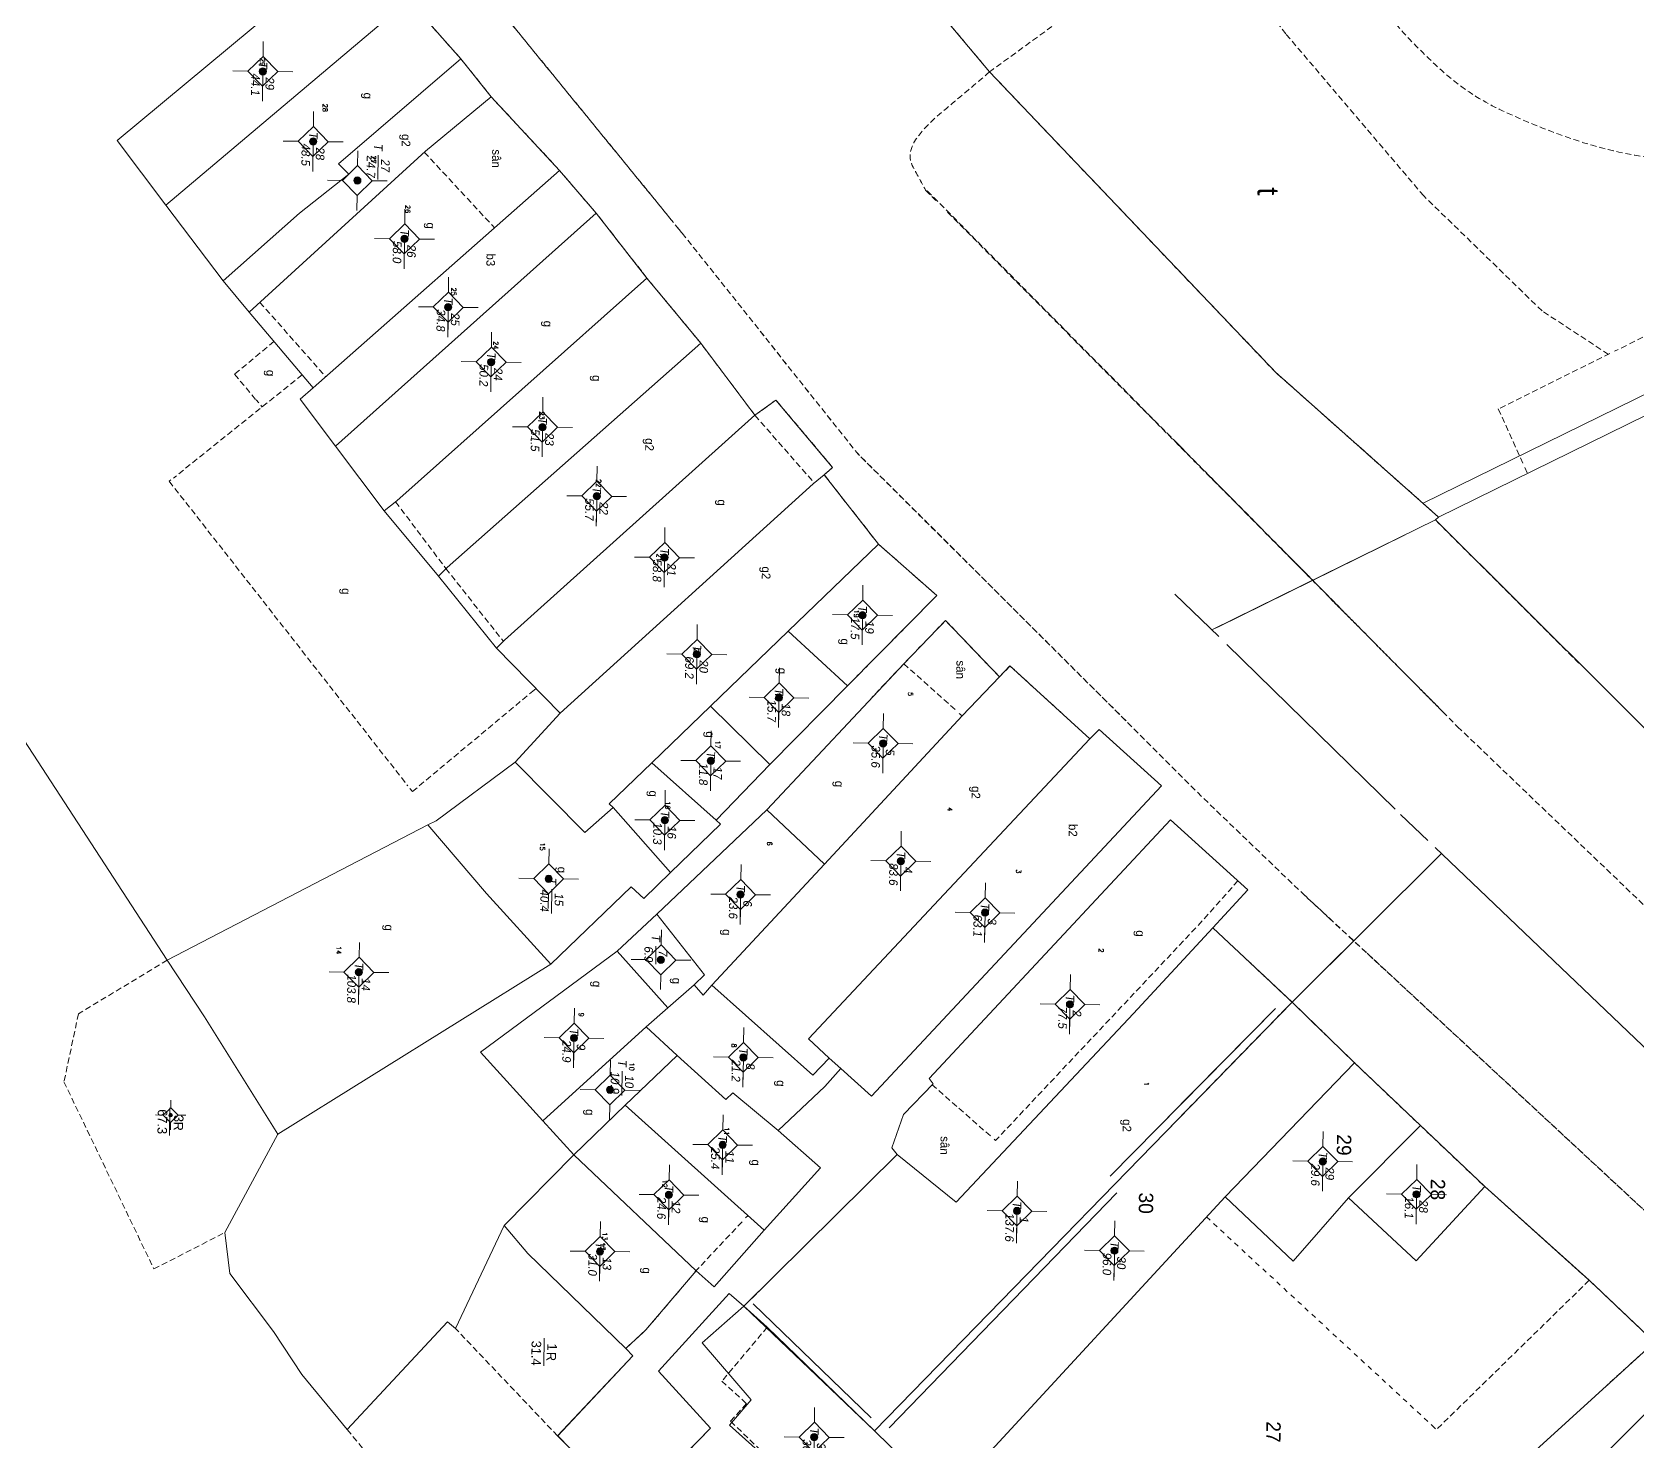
# Model space of a CAD drawing. Extents: x 601689 to 602595, y 1189742 to 1190763.
# Drawn here: x 601783.4 to 601850.6, y 1190447.8 to 1190506.8 of the extents above; entities that cross this region are included whole.
import ezdxf
from ezdxf.enums import TextEntityAlignment as Align

# ---------------------------------------------------------------- set-up
doc = ezdxf.new("R2010")
doc.units = 0
doc.header["$MEASUREMENT"] = 0
doc.linetypes.add('HIDDEN', pattern=[0.375, 0.25, -0.125])
for name, color, linetype in [('10', 250, 'Continuous'), ('11', 7, 'Continuous'), ('13', 7, 'Continuous'), ('14', 7, 'Continuous'), ('15', 7, 'Continuous'), ('22', 7, 'Continuous'), ('31', 7, 'Continuous'), ('53', 7, 'Continuous'), ('54', 7, 'Continuous'), ('57', 7, 'Continuous'), ('60', 7, 'Continuous')]:
    doc.layers.add(name, color=color, linetype=linetype)
doc.styles.add('ROMANS', font='ROMANS')
doc.styles.add('TXT', font='vnshx.shx')

# ---------------------------------------------------------------- blocks, each defined once
blk = doc.blocks.new('*M3013301330133013')
at = {"layer": '13', "color": 3, "linetype": 'Continuous', "lineweight": 0}
blk.add_line((602386.274, 1189503.549), (602387.294, 1189503.549), dxfattribs=at)
at = {"layer": '13', "color": 3, "linetype": 'Continuous', "lineweight": 0, "style": 'TXT', "oblique": 7.60551}
for s, p in [('28', (602386.424, 1189503.849)), ('16.1', (602386.274, 1189503.249))]:
    blk.add_text(s, height=0.36, dxfattribs=at).set_placement(p, align=Align.MIDDLE_LEFT)
blk.add_text('T', height=0.36, dxfattribs=at).set_placement((602386.077, 1189503.549), align=Align.MIDDLE_RIGHT)
blk = doc.blocks.new('*M3016301630163016')
at = {"layer": '13', "color": 3, "linetype": 'Continuous', "lineweight": 0}
blk.add_line((602384.955, 1189499.608), (602385.975, 1189499.608), dxfattribs=at)
at = {"layer": '13', "color": 3, "linetype": 'Continuous', "lineweight": 0, "style": 'TXT', "oblique": 7.60551}
for s, p in [('29', (602385.105, 1189499.908)), ('29.6', (602384.955, 1189499.308))]:
    blk.add_text(s, height=0.36, dxfattribs=at).set_placement(p, align=Align.MIDDLE_LEFT)
blk.add_text('T', height=0.36, dxfattribs=at).set_placement((602384.758, 1189499.608), align=Align.MIDDLE_RIGHT)
blk = doc.blocks.new('*M3018301830183018')
at = {"layer": '13', "color": 3, "linetype": 'Continuous', "lineweight": 0}
blk.add_line((602388.816, 1189490.947), (602389.836, 1189490.947), dxfattribs=at)
at = {"layer": '13', "color": 3, "linetype": 'Continuous', "lineweight": 0, "style": 'TXT', "oblique": 7.60551}
blk.add_text('T', height=0.36, dxfattribs=at).set_placement((602388.619, 1189490.947), align=Align.MIDDLE_RIGHT)
for s, p in [('30', (602388.966, 1189491.247)), ('96.0', (602388.816, 1189490.647))]:
    blk.add_text(s, height=0.36, dxfattribs=at).set_placement(p, align=Align.MIDDLE_LEFT)
blk = doc.blocks.new('*M3021302130213021')
at = {"layer": '13', "color": 3, "linetype": 'Continuous', "lineweight": 0}
blk.add_line((602396.804, 1189478.503), (602397.824, 1189478.503), dxfattribs=at)
at = {"layer": '13', "color": 3, "linetype": 'Continuous', "lineweight": 0, "style": 'TXT', "oblique": 7.60551}
blk.add_text('T', height=0.36, dxfattribs=at).set_placement((602396.607, 1189478.503), align=Align.MIDDLE_RIGHT)
for s, p in [('36.6', (602396.804, 1189478.203)), ('32', (602396.954, 1189478.803))]:
    blk.add_text(s, height=0.36, dxfattribs=at).set_placement(p, align=Align.MIDDLE_LEFT)
blk = doc.blocks.new('CENTRD')
at = {"layer": '11', "linetype": 'Continuous', "lineweight": 0}
h = blk.add_hatch(color=2, dxfattribs=at)
edge = h.paths.add_edge_path()
edge.add_arc((0, 0), 0.15, 0, 360)
at = {"layer": '11', "color": 2, "linetype": 'Continuous', "lineweight": 0}
for p, q in [((0, 1.25), (0, 0.625)), ((-0.625, 0), (-1.25, 0)), ((0, 0.625), (-0.625, 0)), ((-0.625, 0), (0, -0.625)), ((0.625, 0), (0, 0.625)), ((0, -0.625), (0.625, 0)), ((1.25, 0), (0.625, 0)), ((0, -0.625), (0, -1.25))]:
    blk.add_line(p, q, dxfattribs=at)
blk.add_circle((0, 0), 0.15, dxfattribs=at)
blk = doc.blocks.new('*M3024302430243024')
at = {"layer": '13', "color": 3, "linetype": 'Continuous', "lineweight": 0}
blk.add_line((602378.536, 1189488.939), (602379.556, 1189488.939), dxfattribs=at)
at = {"layer": '13', "color": 3, "linetype": 'Continuous', "lineweight": 0, "style": 'TXT', "oblique": 7.60551}
blk.add_text('T', height=0.36, dxfattribs=at).set_placement((602378.339, 1189488.939), align=Align.MIDDLE_RIGHT)
for s, p in [('2', (602378.686, 1189489.239)), ('77.5', (602378.536, 1189488.639))]:
    blk.add_text(s, height=0.36, dxfattribs=at).set_placement(p, align=Align.MIDDLE_LEFT)
blk = doc.blocks.new('*M3025302530253025')
at = {"layer": '13', "color": 3, "linetype": 'Continuous', "lineweight": 0}
blk.add_line((602387.213, 1189486.849), (602388.488, 1189486.849), dxfattribs=at)
at = {"layer": '13', "color": 3, "linetype": 'Continuous', "lineweight": 0, "style": 'TXT', "oblique": 7.60551}
for s, p in [('1', (602387.363, 1189487.149)), ('137.6', (602387.213, 1189486.549))]:
    blk.add_text(s, height=0.36, dxfattribs=at).set_placement(p, align=Align.MIDDLE_LEFT)
blk.add_text('T', height=0.36, dxfattribs=at).set_placement((602387.016, 1189486.849), align=Align.MIDDLE_RIGHT)
blk = doc.blocks.new('*M3026302630263026')
at = {"layer": '13', "color": 3, "linetype": 'Continuous', "lineweight": 0}
blk.add_line((602374.749, 1189485.331), (602375.769, 1189485.331), dxfattribs=at)
at = {"layer": '13', "color": 3, "linetype": 'Continuous', "lineweight": 0, "style": 'TXT', "oblique": 7.60551}
for s, p in [('3', (602374.899, 1189485.631)), ('63.1', (602374.749, 1189485.031))]:
    blk.add_text(s, height=0.36, dxfattribs=at).set_placement(p, align=Align.MIDDLE_LEFT)
blk.add_text('T', height=0.36, dxfattribs=at).set_placement((602374.552, 1189485.331), align=Align.MIDDLE_RIGHT)
blk = doc.blocks.new('*M3027302730273027')
at = {"layer": '13', "color": 3, "linetype": 'Continuous', "lineweight": 0}
blk.add_line((602372.644, 1189481.779), (602373.664, 1189481.779), dxfattribs=at)
at = {"layer": '13', "color": 3, "linetype": 'Continuous', "lineweight": 0, "style": 'TXT', "oblique": 7.60551}
blk.add_text('T', height=0.36, dxfattribs=at).set_placement((602372.447, 1189481.779), align=Align.MIDDLE_RIGHT)
for s, p in [('4', (602372.794, 1189482.079)), ('83.6', (602372.644, 1189481.479))]:
    blk.add_text(s, height=0.36, dxfattribs=at).set_placement(p, align=Align.MIDDLE_LEFT)
blk = doc.blocks.new('*M3028302830283028')
at = {"layer": '13', "color": 3, "linetype": 'Continuous', "lineweight": 0}
blk.add_line((602367.729, 1189480.965), (602368.749, 1189480.965), dxfattribs=at)
at = {"layer": '13', "color": 3, "linetype": 'Continuous', "lineweight": 0, "style": 'TXT', "oblique": 7.60551}
blk.add_text('T', height=0.36, dxfattribs=at).set_placement((602367.532, 1189480.965), align=Align.MIDDLE_RIGHT)
for s, p in [('5', (602367.879, 1189481.265)), ('35.6', (602367.729, 1189480.665))]:
    blk.add_text(s, height=0.36, dxfattribs=at).set_placement(p, align=Align.MIDDLE_LEFT)
blk = doc.blocks.new('*M3029302930293029')
at = {"layer": '13', "color": 3, "linetype": 'Continuous', "lineweight": 0}
blk.add_line((602362.374, 1189480.026), (602363.394, 1189480.026), dxfattribs=at)
at = {"layer": '13', "color": 3, "linetype": 'Continuous', "lineweight": 0, "style": 'TXT', "oblique": 7.60551}
for s, p in [('19', (602362.524, 1189480.326)), ('17.5', (602362.374, 1189479.726))]:
    blk.add_text(s, height=0.36, dxfattribs=at).set_placement(p, align=Align.MIDDLE_LEFT)
blk.add_text('T', height=0.36, dxfattribs=at).set_placement((602362.177, 1189480.026), align=Align.MIDDLE_RIGHT)
blk = doc.blocks.new('*M3030303030303030')
at = {"layer": '13', "color": 3, "linetype": 'Continuous', "lineweight": 0}
blk.add_line((602365.878, 1189476.584), (602366.898, 1189476.584), dxfattribs=at)
at = {"layer": '13', "color": 3, "linetype": 'Continuous', "lineweight": 0, "style": 'TXT', "oblique": 7.60551}
for s, p in [('18', (602366.028, 1189476.884)), ('15.7', (602365.878, 1189476.284))]:
    blk.add_text(s, height=0.36, dxfattribs=at).set_placement(p, align=Align.MIDDLE_LEFT)
blk.add_text('T', height=0.36, dxfattribs=at).set_placement((602365.681, 1189476.584), align=Align.MIDDLE_RIGHT)
blk = doc.blocks.new('*M3031303130313031')
at = {"layer": '13', "color": 3, "linetype": 'Continuous', "lineweight": 0}
blk.add_line((602380.953, 1189475.311), (602381.973, 1189475.311), dxfattribs=at)
at = {"layer": '13', "color": 3, "linetype": 'Continuous', "lineweight": 0, "style": 'TXT', "oblique": 7.60551}
for s, p in [('8', (602381.103, 1189475.611)), ('21.2', (602380.953, 1189475.011))]:
    blk.add_text(s, height=0.36, dxfattribs=at).set_placement(p, align=Align.MIDDLE_LEFT)
blk.add_text('T', height=0.36, dxfattribs=at).set_placement((602380.756, 1189475.311), align=Align.MIDDLE_RIGHT)
blk = doc.blocks.new('*M3032303230323032')
at = {"layer": '13', "color": 3, "linetype": 'Continuous', "lineweight": 0}
blk.add_line((602374.14, 1189475.096), (602375.16, 1189475.096), dxfattribs=at)
at = {"layer": '13', "color": 3, "linetype": 'Continuous', "lineweight": 0, "style": 'TXT', "oblique": 7.60551}
blk.add_text('T', height=0.36, dxfattribs=at).set_placement((602373.943, 1189475.096), align=Align.MIDDLE_RIGHT)
for s, p in [('23.6', (602374.14, 1189474.796)), ('6', (602374.29, 1189475.396))]:
    blk.add_text(s, height=0.36, dxfattribs=at).set_placement(p, align=Align.MIDDLE_LEFT)
blk = doc.blocks.new('*M3033303330333033')
at = {"layer": '13', "color": 3, "linetype": 'Continuous', "lineweight": 0}
blk.add_line((602384.625, 1189474.499), (602385.645, 1189474.499), dxfattribs=at)
at = {"layer": '13', "color": 3, "linetype": 'Continuous', "lineweight": 0, "style": 'TXT', "oblique": 7.60551}
for s, p in [('11', (602384.775, 1189474.799)), ('25.4', (602384.625, 1189474.199))]:
    blk.add_text(s, height=0.36, dxfattribs=at).set_placement(p, align=Align.MIDDLE_LEFT)
blk.add_text('T', height=0.36, dxfattribs=at).set_placement((602384.428, 1189474.499), align=Align.MIDDLE_RIGHT)
blk = doc.blocks.new('*M3034303430343034')
at = {"layer": '13', "color": 3, "linetype": 'Continuous', "lineweight": 0}
blk.add_line((602368.566, 1189473.767), (602369.586, 1189473.767), dxfattribs=at)
at = {"layer": '13', "color": 3, "linetype": 'Continuous', "lineweight": 0, "style": 'TXT', "oblique": 7.60551}
blk.add_text('T', height=0.36, dxfattribs=at).set_placement((602368.369, 1189473.767), align=Align.MIDDLE_RIGHT)
for s, p in [('11.8', (602368.566, 1189473.467)), ('17', (602368.716, 1189474.067))]:
    blk.add_text(s, height=0.36, dxfattribs=at).set_placement(p, align=Align.MIDDLE_LEFT)
blk = doc.blocks.new('*M3035303530353035')
at = {"layer": '13', "color": 3, "linetype": 'Continuous', "lineweight": 0}
blk.add_line((602364.118, 1189473.118), (602365.138, 1189473.118), dxfattribs=at)
at = {"layer": '13', "color": 3, "linetype": 'Continuous', "lineweight": 0, "style": 'TXT', "oblique": 7.60551}
blk.add_text('T', height=0.36, dxfattribs=at).set_placement((602363.921, 1189473.118), align=Align.MIDDLE_RIGHT)
for s, p in [('69.2', (602364.118, 1189472.818)), ('20', (602364.268, 1189473.418))]:
    blk.add_text(s, height=0.36, dxfattribs=at).set_placement(p, align=Align.MIDDLE_LEFT)
blk = doc.blocks.new('*M3036303630363036')
at = {"layer": '13', "color": 3, "linetype": 'Continuous', "lineweight": 0}
blk.add_line((602386.749, 1189472.281), (602387.769, 1189472.281), dxfattribs=at)
at = {"layer": '13', "color": 3, "linetype": 'Continuous', "lineweight": 0, "style": 'TXT', "oblique": 7.60551}
blk.add_text('T', height=0.36, dxfattribs=at).set_placement((602386.552, 1189472.281), align=Align.MIDDLE_RIGHT)
for s, p in [('12', (602386.899, 1189472.581)), ('24.6', (602386.749, 1189471.981))]:
    blk.add_text(s, height=0.36, dxfattribs=at).set_placement(p, align=Align.MIDDLE_LEFT)
blk = doc.blocks.new('*M3037303730373037')
at = {"layer": '13', "color": 3, "linetype": 'Continuous', "lineweight": 0}
blk.add_line((602371.076, 1189471.883), (602372.096, 1189471.883), dxfattribs=at)
at = {"layer": '13', "color": 3, "linetype": 'Continuous', "lineweight": 0, "style": 'TXT', "oblique": 7.60551}
for s, p in [('16', (602371.226, 1189472.183)), ('10.3', (602371.076, 1189471.583))]:
    blk.add_text(s, height=0.36, dxfattribs=at).set_placement(p, align=Align.MIDDLE_LEFT)
blk.add_text('T', height=0.36, dxfattribs=at).set_placement((602370.879, 1189471.883), align=Align.MIDDLE_RIGHT)
blk = doc.blocks.new('*M3038303830383038')
at = {"layer": '13', "color": 3, "linetype": 'Continuous', "lineweight": 0}
blk.add_line((602376.92, 1189471.803), (602377.685, 1189471.803), dxfattribs=at)
at = {"layer": '13', "color": 3, "linetype": 'Continuous', "lineweight": 0, "style": 'TXT', "oblique": 7.60551}
blk.add_text('T', height=0.36, dxfattribs=at).set_placement((602376.723, 1189471.803), align=Align.MIDDLE_RIGHT)
for s, p in [('6.9', (602376.92, 1189471.503)), ('7', (602377.07, 1189472.103))]:
    blk.add_text(s, height=0.36, dxfattribs=at).set_placement(p, align=Align.MIDDLE_LEFT)
blk = doc.blocks.new('*M3039303930393039')
at = {"layer": '13', "color": 3, "linetype": 'Continuous', "lineweight": 0}
blk.add_line((602360.083, 1189471.71), (602361.103, 1189471.71), dxfattribs=at)
at = {"layer": '13', "color": 3, "linetype": 'Continuous', "lineweight": 0, "style": 'TXT', "oblique": 7.60551}
blk.add_text('T', height=0.36, dxfattribs=at).set_placement((602359.886, 1189471.71), align=Align.MIDDLE_RIGHT)
for s, p in [('21', (602360.233, 1189472.01)), ('58.8', (602360.083, 1189471.41))]:
    blk.add_text(s, height=0.36, dxfattribs=at).set_placement(p, align=Align.MIDDLE_LEFT)
blk = doc.blocks.new('*M3040304030403040')
at = {"layer": '13', "color": 3, "linetype": 'Continuous', "lineweight": 0}
blk.add_line((602382.396, 1189469.753), (602383.416, 1189469.753), dxfattribs=at)
at = {"layer": '13', "color": 3, "linetype": 'Continuous', "lineweight": 0, "style": 'TXT', "oblique": 7.60551}
blk.add_text('T', height=0.36, dxfattribs=at).set_placement((602382.199, 1189469.753), align=Align.MIDDLE_RIGHT)
for s, p in [('10.9', (602382.396, 1189469.453)), ('10', (602382.546, 1189470.053))]:
    blk.add_text(s, height=0.36, dxfattribs=at).set_placement(p, align=Align.MIDDLE_LEFT)
blk = doc.blocks.new('*M3041304130413041')
at = {"layer": '13', "color": 3, "linetype": 'Continuous', "lineweight": 0}
blk.add_line((602389.161, 1189469.433), (602390.181, 1189469.433), dxfattribs=at)
at = {"layer": '13', "color": 3, "linetype": 'Continuous', "lineweight": 0, "style": 'TXT', "oblique": 7.60551}
blk.add_text('T', height=0.36, dxfattribs=at).set_placement((602388.964, 1189469.433), align=Align.MIDDLE_RIGHT)
for s, p in [('13', (602389.311, 1189469.733)), ('31.0', (602389.161, 1189469.133))]:
    blk.add_text(s, height=0.36, dxfattribs=at).set_placement(p, align=Align.MIDDLE_LEFT)
blk = doc.blocks.new('*M3042304230423042')
at = {"layer": '13', "color": 3, "linetype": 'Continuous', "lineweight": 0}
blk.add_line((602357.558, 1189468.838), (602358.578, 1189468.838), dxfattribs=at)
at = {"layer": '13', "color": 3, "linetype": 'Continuous', "lineweight": 0, "style": 'TXT', "oblique": 7.60551}
blk.add_text('T', height=0.36, dxfattribs=at).set_placement((602357.361, 1189468.838), align=Align.MIDDLE_RIGHT)
for s, p in [('22', (602357.708, 1189469.138)), ('55.7', (602357.558, 1189468.538))]:
    blk.add_text(s, height=0.36, dxfattribs=at).set_placement(p, align=Align.MIDDLE_LEFT)
blk = doc.blocks.new('*M3043304330433043')
at = {"layer": '13', "color": 3, "linetype": 'Continuous', "lineweight": 0}
blk.add_line((602380.245, 1189468.216), (602381.265, 1189468.216), dxfattribs=at)
at = {"layer": '13', "color": 3, "linetype": 'Continuous', "lineweight": 0, "style": 'TXT', "oblique": 7.60551}
blk.add_text('T', height=0.36, dxfattribs=at).set_placement((602380.048, 1189468.216), align=Align.MIDDLE_RIGHT)
for s, p in [('9', (602380.395, 1189468.516)), ('24.9', (602380.245, 1189467.916))]:
    blk.add_text(s, height=0.36, dxfattribs=at).set_placement(p, align=Align.MIDDLE_LEFT)
blk = doc.blocks.new('*M3044304430443044')
at = {"layer": '13', "color": 3, "linetype": 'Continuous', "lineweight": 0}
blk.add_line((602373.598, 1189467.06), (602374.618, 1189467.06), dxfattribs=at)
at = {"layer": '13', "color": 3, "linetype": 'Continuous', "lineweight": 0, "style": 'TXT', "oblique": 7.60551}
blk.add_text('T', height=0.36, dxfattribs=at).set_placement((602373.401, 1189467.06), align=Align.MIDDLE_RIGHT)
for s, p in [('40.4', (602373.598, 1189466.76)), ('15', (602373.748, 1189467.36))]:
    blk.add_text(s, height=0.36, dxfattribs=at).set_placement(p, align=Align.MIDDLE_LEFT)
blk = doc.blocks.new('*M3045304530453045')
at = {"layer": '13', "color": 3, "linetype": 'Continuous', "lineweight": 0}
blk.add_line((602354.702, 1189466.526), (602355.722, 1189466.526), dxfattribs=at)
at = {"layer": '13', "color": 3, "linetype": 'Continuous', "lineweight": 0, "style": 'TXT', "oblique": 7.60551}
for s, p in [('23', (602354.852, 1189466.826)), ('51.5', (602354.702, 1189466.226))]:
    blk.add_text(s, height=0.36, dxfattribs=at).set_placement(p, align=Align.MIDDLE_LEFT)
blk.add_text('T', height=0.36, dxfattribs=at).set_placement((602354.505, 1189466.526), align=Align.MIDDLE_RIGHT)
blk = doc.blocks.new('*M3046304630463046')
at = {"layer": '13', "color": 3, "linetype": 'Continuous', "lineweight": 0}
blk.add_line((602352.011, 1189464.339), (602353.031, 1189464.339), dxfattribs=at)
at = {"layer": '13', "color": 3, "linetype": 'Continuous', "lineweight": 0, "style": 'TXT', "oblique": 7.60551}
blk.add_text('T', height=0.36, dxfattribs=at).set_placement((602351.814, 1189464.339), align=Align.MIDDLE_RIGHT)
for s, p in [('24', (602352.161, 1189464.639)), ('50.2', (602352.011, 1189464.039))]:
    blk.add_text(s, height=0.36, dxfattribs=at).set_placement(p, align=Align.MIDDLE_LEFT)
blk = doc.blocks.new('*M3047304730473047')
at = {"layer": '13', "color": 3, "linetype": 'Continuous', "lineweight": 0}
blk.add_line((602349.741, 1189462.511), (602350.761, 1189462.511), dxfattribs=at)
at = {"layer": '13', "color": 3, "linetype": 'Continuous', "lineweight": 0, "style": 'TXT', "oblique": 7.60551}
for s, p in [('25', (602349.891, 1189462.811)), ('34.8', (602349.741, 1189462.211))]:
    blk.add_text(s, height=0.36, dxfattribs=at).set_placement(p, align=Align.MIDDLE_LEFT)
blk.add_text('T', height=0.36, dxfattribs=at).set_placement((602349.544, 1189462.511), align=Align.MIDDLE_RIGHT)
blk = doc.blocks.new('*M3048304830483048')
at = {"layer": '13', "color": 3, "linetype": 'Continuous', "lineweight": 0}
blk.add_line((602346.911, 1189460.64), (602347.931, 1189460.64), dxfattribs=at)
at = {"layer": '13', "color": 3, "linetype": 'Continuous', "lineweight": 0, "style": 'TXT', "oblique": 7.60551}
for s, p in [('26', (602347.061, 1189460.94)), ('58.0', (602346.911, 1189460.34))]:
    blk.add_text(s, height=0.36, dxfattribs=at).set_placement(p, align=Align.MIDDLE_LEFT)
blk.add_text('T', height=0.36, dxfattribs=at).set_placement((602346.714, 1189460.64), align=Align.MIDDLE_RIGHT)
blk = doc.blocks.new('*M3049304930493049')
at = {"layer": '13', "color": 3, "linetype": 'Continuous', "lineweight": 0}
blk.add_line((602377.623, 1189459.179), (602378.898, 1189459.179), dxfattribs=at)
at = {"layer": '13', "color": 3, "linetype": 'Continuous', "lineweight": 0, "style": 'TXT', "oblique": 7.60551}
for s, p in [('14', (602377.773, 1189459.479)), ('103.8', (602377.623, 1189458.879))]:
    blk.add_text(s, height=0.36, dxfattribs=at).set_placement(p, align=Align.MIDDLE_LEFT)
blk.add_text('T', height=0.36, dxfattribs=at).set_placement((602377.426, 1189459.179), align=Align.MIDDLE_RIGHT)
blk = doc.blocks.new('*M3050305030503050')
at = {"layer": '13', "color": 3, "linetype": 'Continuous', "lineweight": 0}
blk.add_line((602344.499, 1189458.633), (602345.519, 1189458.633), dxfattribs=at)
at = {"layer": '13', "color": 3, "linetype": 'Continuous', "lineweight": 0, "style": 'TXT', "oblique": 7.60551}
for s, p in [('27', (602344.649, 1189458.933)), ('24.7', (602344.499, 1189458.333))]:
    blk.add_text(s, height=0.36, dxfattribs=at).set_placement(p, align=Align.MIDDLE_LEFT)
blk.add_text('T', height=0.36, dxfattribs=at).set_placement((602344.302, 1189458.633), align=Align.MIDDLE_RIGHT)
blk = doc.blocks.new('*M3051305130513051')
at = {"layer": '13', "color": 3, "linetype": 'Continuous', "lineweight": 0}
blk.add_line((602342.892, 1189456.761), (602343.912, 1189456.761), dxfattribs=at)
at = {"layer": '13', "color": 3, "linetype": 'Continuous', "lineweight": 0, "style": 'TXT', "oblique": 7.60551}
blk.add_text('T', height=0.36, dxfattribs=at).set_placement((602342.695, 1189456.761), align=Align.MIDDLE_RIGHT)
for s, p in [('28', (602343.042, 1189457.061)), ('48.5', (602342.892, 1189456.461))]:
    blk.add_text(s, height=0.36, dxfattribs=at).set_placement(p, align=Align.MIDDLE_LEFT)
blk = doc.blocks.new('*M3053305330533053')
at = {"layer": '13', "color": 3, "linetype": 'Continuous', "lineweight": 0}
blk.add_line((602339.988, 1189454.614), (602341.008, 1189454.614), dxfattribs=at)
at = {"layer": '13', "color": 3, "linetype": 'Continuous', "lineweight": 0, "style": 'TXT', "oblique": 7.60551}
for s, p in [('29', (602340.138, 1189454.914)), ('44.1', (602339.988, 1189454.314))]:
    blk.add_text(s, height=0.36, dxfattribs=at).set_placement(p, align=Align.MIDDLE_LEFT)
blk.add_text('T', height=0.36, dxfattribs=at).set_placement((602339.791, 1189454.614), align=Align.MIDDLE_RIGHT)

msp = doc.modelspace()

# ---------------------------------------------------------------- hatches: boundary and pattern name
at = {"layer": '60', "linetype": 'Continuous', "lineweight": 0}
h = msp.add_hatch(color=4, dxfattribs=at)
edge = h.paths.add_edge_path()
edge.add_arc((601789.182, 1190461.511), 0.075, 269.16804, 629.16804)

# ---------------------------------------------------------------- linework, layer by layer
at = {"layer": '10', "color": 7, "linetype": 'Continuous', "lineweight": 0}
for p, q in [((601799.142, 1190508.166), (601788.984, 1190499.586)), ((601801.319, 1190505.717), (601799.142, 1190508.166)), ((601802.597, 1190504.119), (601801.319, 1190505.717)), ((601805.455, 1190501.04), (601802.597, 1190504.119)), ((601805.455, 1190501.04), (601795.149, 1190491.941)), ((601806.99, 1190499.249), (601805.455, 1190501.04)), ((601788.984, 1190499.586), (601791.381, 1190496.423)), ((601796.076, 1190489.498), (601806.99, 1190499.249)), ((601809.104, 1190496.54), (601806.99, 1190499.249)), ((601791.381, 1190496.423), (601792.473, 1190495.118)), ((601811.356, 1190493.819), (601809.104, 1190496.54)), ((601792.473, 1190495.118), (601795.149, 1190491.941)), ((601813.625, 1190490.797), (601811.356, 1190493.819)), ((601796.076, 1190489.498), (601798.119, 1190486.8)), ((601818.791, 1190485.406), (601816.521, 1190488.307)), ((601798.119, 1190486.8), (601800.392, 1190484.059)), ((601815.021, 1190481.767), (601818.791, 1190485.406)), ((601800.392, 1190484.059), (601802.81, 1190481.055)), ((601811.768, 1190478.622), (601815.021, 1190481.767)), ((601817.5, 1190479.474), (601815.021, 1190481.767)), ((601802.81, 1190481.055), (601805.483, 1190478.328)), ((601817.5, 1190479.474), (601814.245, 1190476.178)), ((601809.305, 1190476.256), (601811.768, 1190478.622)), ((601814.245, 1190476.178), (601811.768, 1190478.622)), ((601803.595, 1190476.274), (601805.483, 1190478.328)), ((601812.003, 1190473.858), (601809.305, 1190476.256)), ((601814.245, 1190476.178), (601812.003, 1190473.858)), ((601810.093, 1190471.665), (601807.7, 1190474.378)), ((601814.118, 1190474.289), (601809.518, 1190469.913)), ((601814.118, 1190474.289), (601816.537, 1190472.016)), ((601799.939, 1190473.654), (601789.041, 1190467.993)), ((601816.537, 1190472.016), (601811.827, 1190466.951)), ((601809.518, 1190469.913), (601807.866, 1190468.365)), ((601805.089, 1190467.833), (601793.671, 1190460.719)), ((601807.866, 1190468.365), (601809.984, 1190466.006)), ((601811.077, 1190466.961), (601809.984, 1190466.006)), ((601809.984, 1190466.006), (601809.074, 1190465.199)), ((601809.074, 1190465.199), (601804.759, 1190461.267)), ((601810.367, 1190464.011), (601809.074, 1190465.199)), ((601808.199, 1190461.92), (601810.367, 1190464.011)), ((601817.22, 1190463.456), (601816.725, 1190463.893)), ((601838.704, 1190463.701), (601833.297, 1190458.095)), ((601838.704, 1190463.701), (601841.458, 1190461.074)), ((601808.199, 1190461.92), (601806.05, 1190459.849)), ((601814.007, 1190456.7), (601808.199, 1190461.92)), ((601804.759, 1190461.267), (601806.05, 1190459.849)), ((601838.447, 1190458.055), (601841.458, 1190461.074)), ((601841.458, 1190461.074), (601844.153, 1190458.517)), ((601803.129, 1190456.889), (601806.05, 1190459.849)), ((601806.05, 1190459.849), (601811.164, 1190454.989)), ((601833.297, 1190458.095), (601821.593, 1190445.406)), ((601818.622, 1190448.296), (601820.823, 1190446.156))]:
    msp.add_line(p, q, dxfattribs=at)
for points in [[(601886.345, 1190532.872), (601897.394, 1190513.749), (601885.904, 1190507.957), (601881.736, 1190505.944), (601842.218, 1190486.535), (601835.4, 1190492.598), (601823.442, 1190505.163), (601819.989, 1190509.291), (601816.763, 1190513.235), (601808.19, 1190524.734), (601800.596, 1190536.178), (601796.814, 1190543.331)], [(601897.394, 1190513.749), (601885.904, 1190507.957), (601881.736, 1190505.944), (601842.218, 1190486.535), (601842.086, 1190486.417), (601867.688, 1190460.914), (601866.377, 1190459.422), (601872.25, 1190453.731), (601874.116, 1190455.685), (601874.393, 1190455.422)], [(601793.536, 1190507.774), (601786.941, 1190502.294), (601788.984, 1190499.586)], [(601791.381, 1190496.423), (601794.57, 1190499.259), (601796.643, 1190500.891), (601796.208, 1190501.316), (601801.319, 1190505.717)], [(601802.597, 1190504.119), (601799.846, 1190501.847), (601792.473, 1190495.118)], [(601809.104, 1190496.54), (601798.645, 1190487.212), (601798.119, 1190486.8)], [(601800.392, 1190484.059), (601800.747, 1190484.424), (601811.356, 1190493.819)], [(601795.149, 1190491.941), (601794.602, 1190491.469), (601796.076, 1190489.498)], [(601813.625, 1190490.797), (601814.503, 1190491.436), (601816.875, 1190488.613), (601816.521, 1190488.307)], [(601813.625, 1190490.797), (601803.145, 1190481.391), (601802.81, 1190481.055)], [(601816.521, 1190488.307), (601816.055, 1190487.934), (601805.483, 1190478.328)], [(601818.791, 1190485.406), (601821.232, 1190483.252), (601817.5, 1190479.474)], [(601814.118, 1190474.289), (601819.852, 1190480.401), (601821.597, 1190482.208), (601823.855, 1190479.847)], [(601823.855, 1190479.847), (601822.293, 1190478.218), (601816.537, 1190472.016)], [(601823.855, 1190479.847), (601824.292, 1190480.31), (601827.63, 1190477.255)], [(601827.63, 1190477.255), (601815.867, 1190464.705), (601816.725, 1190463.893)], [(601827.63, 1190477.255), (601828.025, 1190477.649), (601830.633, 1190475.283), (601818.494, 1190462.299), (601817.22, 1190463.456)], [(601799.939, 1190473.654), (601800.291, 1190473.829), (601803.595, 1190476.274)], [(601803.595, 1190476.274), (601806.505, 1190473.344), (601807.7, 1190474.378)], [(601807.7, 1190474.378), (601807.531, 1190474.54), (601809.305, 1190476.256)], [(601812.003, 1190473.858), (601812.19, 1190473.686), (601810.093, 1190471.665)], [(601832.781, 1190469.353), (601834.244, 1190470.944), (601831.004, 1190473.868), (601820.914, 1190463.036), (601821.081, 1190462.823), (601819.843, 1190461.53), (601819.344, 1190460.147), (601819.571, 1190459.864)], [(601805.089, 1190467.833), (601802.4, 1190470.78), (601799.939, 1190473.654)], [(601810.093, 1190471.665), (601808.978, 1190470.57), (601808.444, 1190471.068), (601805.089, 1190467.833)], [(601809.518, 1190469.913), (601811.514, 1190467.385), (601811.077, 1190466.961)], [(601832.781, 1190469.353), (601836.09, 1190466.238), (601818.622, 1190448.296), (601814.142, 1190452.638), (601813.153, 1190453.511), (601819.571, 1190459.864)], [(601832.781, 1190469.353), (601829.462, 1190465.759), (601822.044, 1190457.87), (601819.571, 1190459.864)], [(601807.866, 1190468.365), (601802.139, 1190464.143), (601804.759, 1190461.267)], [(601811.077, 1190466.961), (601811.462, 1190466.525), (601811.827, 1190466.951)], [(601816.725, 1190463.893), (601816.046, 1190463.182), (601811.827, 1190466.951)], [(601818.622, 1190448.296), (601836.09, 1190466.238), (601838.704, 1190463.701)], [(601810.367, 1190464.011), (601812.402, 1190462.162), (601812.706, 1190462.439), (601814.594, 1190460.862)], [(601817.22, 1190463.456), (601816.549, 1190462.706), (601814.594, 1190460.862)], [(601814.594, 1190460.862), (601816.363, 1190459.298), (601814.007, 1190456.7)], [(601844.153, 1190458.517), (601848.52, 1190454.597), (601851.255, 1190452.009), (601845.199, 1190446.492), (601839.095, 1190440.405), (601833.521, 1190434.262), (601833.194, 1190433.816), (601832.442, 1190434.326)], [(601844.153, 1190458.517), (601841.281, 1190455.416), (601838.447, 1190458.055)], [(601833.297, 1190458.095), (601836.14, 1190455.397), (601838.447, 1190458.055)], [(601814.007, 1190456.7), (601811.915, 1190454.318), (601811.164, 1190454.989)], [(601811.164, 1190454.989), (601809.059, 1190452.518), (601808.229, 1190451.75)], [(601818.622, 1190448.296), (601813.153, 1190453.511), (601811.412, 1190451.985), (601813.46, 1190449.597), (601812.565, 1190448.539), (601815.509, 1190445.899)], [(601857.585, 1190448.312), (601853.915, 1190452.052), (601844.699, 1190442.868), (601843.821, 1190443.771), (601842.434, 1190442.51), (601843.086, 1190441.93), (601840.902, 1190439.461)]]:
    msp.add_lwpolyline(points, dxfattribs=at)
at = {"layer": '14', "color": 6, "linetype": 'HIDDEN', "lineweight": 0}
for p, q in [((601823.594, 1190505.281), (601823.442, 1190505.163)), ((601799.795, 1190501.807), (601802.613, 1190498.769)), ((601802.613, 1190498.769), (601802.741, 1190498.627)), ((601792.918, 1190495.522), (601795.676, 1190492.403)), ((601850.077, 1190493.717), (601849.573, 1190493.475)), ((601794.687, 1190492.488), (601789.428, 1190488.269)), ((601792.763, 1190491.443), (601792.871, 1190491.312)), ((601792.95, 1190491.221), (601793.009, 1190491.14)), ((601813.625, 1190490.797), (601816.096, 1190487.973)), ((601845.826, 1190488.616), (601845.943, 1190488.354)), ((601789.196, 1190488.092), (601789.126, 1190488.033)), ((601789.126, 1190488.033), (601799.101, 1190475.296)), ((601789.428, 1190488.269), (601789.307, 1190488.17)), ((601798.595, 1190487.173), (601800.696, 1190484.384)), ((601800.696, 1190484.384), (601803.094, 1190481.351)), ((601819.852, 1190480.401), (601822.075, 1190478.41)), ((601799.298, 1190475.053), (601804.336, 1190479.254)), ((601804.336, 1190479.254), (601804.468, 1190479.362)), ((601822.174, 1190478.319), (601822.293, 1190478.218)), ((601799.19, 1190475.184), (601799.298, 1190475.053)), ((601833.829, 1190471.319), (601832.112, 1190469.383)), ((601832.061, 1190469.343), (601823.689, 1190460.448)), ((601821.031, 1190462.784), (601823.531, 1190460.589)), ((601823.63, 1190460.499), (601823.689, 1190460.448)), ((601811.113, 1190454.95), (601813.153, 1190457.112)), ((601813.234, 1190457.21), (601813.335, 1190457.309)), ((601832.516, 1190457.247), (601832.664, 1190457.114)), ((601832.812, 1190456.972), (601832.96, 1190456.84)), ((601833.098, 1190456.708), (601833.246, 1190456.566)), ((601833.395, 1190456.435), (601833.543, 1190456.293)), ((601833.691, 1190456.16), (601833.839, 1190456.028)), ((601833.987, 1190455.886), (601834.135, 1190455.754)), ((601834.273, 1190455.622), (601834.421, 1190455.48)), ((601834.569, 1190455.349), (601834.718, 1190455.206)), ((601834.866, 1190455.074), (601835.014, 1190454.942)), ((601835.162, 1190454.8), (601835.31, 1190454.668)), ((601835.449, 1190454.536), (601835.596, 1190454.393)), ((601848.52, 1190454.597), (601842.134, 1190448.354)), ((601835.745, 1190454.262), (601835.893, 1190454.12)), ((601836.041, 1190453.988), (601836.19, 1190453.856)), ((601836.338, 1190453.714), (601836.486, 1190453.581)), ((601836.624, 1190453.449), (601836.772, 1190453.307)), ((601836.92, 1190453.176), (601837.068, 1190453.034)), ((601837.216, 1190452.902), (601837.364, 1190452.77)), ((601837.512, 1190452.627), (601837.651, 1190452.495)), ((601837.799, 1190452.363), (601837.947, 1190452.221)), ((601838.095, 1190452.09), (601838.243, 1190451.948)), ((601838.391, 1190451.816), (601838.539, 1190451.683)), ((601838.687, 1190451.541), (601838.826, 1190451.409)), ((601838.974, 1190451.277), (601839.123, 1190451.135)), ((601839.271, 1190451.004), (601839.419, 1190450.862)), ((601839.567, 1190450.729), (601839.715, 1190450.597)), ((601839.863, 1190450.455), (601840.001, 1190450.323)), ((601840.149, 1190450.191), (601840.297, 1190450.049)), ((601840.445, 1190449.918), (601840.594, 1190449.775)), ((601840.742, 1190449.643), (601840.89, 1190449.511)), ((601841.028, 1190449.369), (601841.176, 1190449.237)), ((601841.324, 1190449.105), (601841.472, 1190448.963)), ((601841.62, 1190448.831), (601841.768, 1190448.689)), ((601841.916, 1190448.557), (601842.134, 1190448.354))]:
    msp.add_line(p, q, dxfattribs=at)
for points in [[(601849.322, 1190493.347), (601846.547, 1190495.166), (601841.602, 1190499.974), (601835.835, 1190506.754), (601834.686, 1190508.269), (601832.716, 1190511.926), (601823.594, 1190505.281)], [(601881.736, 1190505.944), (601880.315, 1190508.754), (601850.157, 1190493.766)], [(601793.506, 1190493.884), (601791.857, 1190492.516), (601792.753, 1190491.443)], [(601849.382, 1190493.377), (601844.72, 1190491.061), (601845.749, 1190488.787)]]:
    msp.add_lwpolyline(points, dxfattribs=at)
msp.add_open_spline([(601865.03, 1190512.163), (601864.892, 1190510.845), (601864.754, 1190509.527), (601864.616, 1190508.209), (601864.57, 1190507.771), (601864.22, 1190507.421), (601863.95, 1190507.068), (601863.652, 1190506.678), (601863.355, 1190506.299), (601863.035, 1190505.931), (601862.564, 1190505.389), (601862.088, 1190504.862), (601861.573, 1190504.361), (601861.15, 1190503.949), (601860.685, 1190503.599), (601860.207, 1190503.249), (601859.783, 1190502.939), (601859.357, 1190502.645), (601858.876, 1190502.428), (601858.517, 1190502.265), (601858.147, 1190502.155), (601857.771, 1190502.043), (601857.183, 1190501.867), (601856.6, 1190501.71), (601855.995, 1190501.596), (601854.754, 1190501.363), (601853.485, 1190501.347), (601852.242, 1190501.448), (601851.032, 1190501.546), (601849.829, 1190501.747), (601848.642, 1190502.097), (601847.693, 1190502.377), (601846.799, 1190502.714), (601845.895, 1190503.095), (601845.117, 1190503.423), (601844.365, 1190503.767), (601843.65, 1190504.226), (601842.821, 1190504.757), (601842.121, 1190505.413), (601841.426, 1190506.106), (601840.687, 1190506.844), (601840.026, 1190507.605), (601839.398, 1190508.445), (601838.75, 1190509.311), (601838.056, 1190510.186), (601837.836, 1190511.226), (601837.695, 1190511.891), (601837.554, 1190512.557), (601837.413, 1190513.222)], degree=3, knots=[0, 0, 0, 0, 0.101127, 0.101127, 0.101127, 0.134712, 0.134712, 0.134712, 0.171858, 0.171858, 0.171858, 0.22642, 0.22642, 0.22642, 0.271194, 0.271194, 0.271194, 0.31098, 0.31098, 0.31098, 0.340759, 0.340759, 0.340759, 0.387325, 0.387325, 0.387325, 0.482843, 0.482843, 0.482843, 0.575906, 0.575906, 0.575906, 0.650237, 0.650237, 0.650237, 0.714165, 0.714165, 0.714165, 0.788239, 0.788239, 0.788239, 0.866975, 0.866975, 0.866975, 0.948097, 0.948097, 0.948097, 1, 1, 1, 1], dxfattribs=at)
at = {"layer": '22', "color": 7, "linetype": 'HIDDEN', "lineweight": 0}
for p, q in [((601799.003, 1190512.609), (601810.147, 1190498.956)), ((601799.15, 1190512.427), (601810.579, 1190498.419)), ((601801.319, 1190505.717), (601799.142, 1190508.166)), ((601802.597, 1190504.119), (601801.319, 1190505.717)), ((601805.455, 1190501.04), (601802.597, 1190504.119)), ((601806.99, 1190499.249), (601805.455, 1190501.04)), ((601820.764, 1190500.22), (601821.198, 1190499.783)), ((601820.834, 1190500.189), (601838.204, 1190482.63)), ((601809.104, 1190496.54), (601806.99, 1190499.249)), ((601810.363, 1190498.683), (601810.579, 1190498.419)), ((601821.682, 1190499.297), (601842.494, 1190478.291)), ((601810.579, 1190498.419), (601817.668, 1190489.512)), ((601810.579, 1190498.419), (601817.884, 1190489.238)), ((601811.356, 1190493.819), (601809.104, 1190496.54)), ((601813.625, 1190490.797), (601811.356, 1190493.819)), ((601813.625, 1190490.797), (601814.503, 1190491.436)), ((601816.875, 1190488.613), (601814.503, 1190491.436)), ((601832.307, 1190474.85), (601817.884, 1190489.238)), ((601831.28, 1190489.625), (601837.583, 1190483.259)), ((601816.875, 1190488.613), (601816.521, 1190488.307)), ((601829.15, 1190478.004), (601817.913, 1190489.198)), ((601818.791, 1190485.406), (601816.521, 1190488.307)), ((601837.642, 1190483.188), (601843.018, 1190477.763)), ((601821.597, 1190482.208), (601819.852, 1190480.401)), ((601819.852, 1190480.401), (601818.533, 1190478.999)), ((601843.018, 1190477.763), (601870.211, 1190451.719)), ((601834.371, 1190467.852), (601836.09, 1190466.238)), ((601836.09, 1190466.238), (601830.885, 1190460.889)), ((601836.09, 1190466.238), (601837.511, 1190464.858)), ((601811.164, 1190454.989), (601809.059, 1190452.518)), ((601809.059, 1190452.518), (601808.229, 1190451.75)), ((601814.142, 1190452.638), (601812.241, 1190450.374)), ((601812.241, 1190450.374), (601813.267, 1190449.44)), ((601813.267, 1190449.44), (601812.607, 1190448.699)), ((601812.607, 1190448.699), (601815.509, 1190445.899))]:
    msp.add_line(p, q, dxfattribs=at)
for points in [[(601840.854, 1190487.744), (601835.4, 1190492.598), (601823.442, 1190505.163), (601819.989, 1190509.291), (601816.763, 1190513.235), (601808.19, 1190524.734), (601800.596, 1190536.178), (601796.814, 1190543.331)], [(601842.218, 1190486.535), (601835.4, 1190492.598), (601834.642, 1190493.389)], [(601842.218, 1190486.535), (601842.086, 1190486.417), (601848.094, 1190480.424)], [(601818.791, 1190485.406), (601821.232, 1190483.252), (601817.713, 1190479.691)], [(601821.597, 1190482.208), (601823.855, 1190479.847), (601824.292, 1190480.31), (601826.781, 1190478.036)], [(601832.396, 1190474.759), (601836.453, 1190470.863), (601837.638, 1190469.756), (601840.037, 1190467.533)], [(601836.542, 1190470.781), (601863.954, 1190445.345), (601908.236, 1190403.765)], [(601834.193, 1190468.024), (601836.09, 1190466.238), (601838.704, 1190463.701), (601841.458, 1190461.074), (601844.153, 1190458.517), (601848.52, 1190454.597), (601851.255, 1190452.009), (601849.28, 1190450.216)], [(601839.232, 1190468.283), (601863.954, 1190445.345), (601887.887, 1190422.875)], [(601814.218, 1190454.557), (601813.153, 1190453.511), (601814.142, 1190452.638)]]:
    msp.add_lwpolyline(points, dxfattribs=at)
msp.add_open_spline([(601823.442, 1190505.163), (601822.839, 1190504.655), (601822.235, 1190504.147), (601821.631, 1190503.638), (601820.922, 1190503.041), (601819.767, 1190502.064), (601820.208, 1190501.248), (601820.394, 1190500.905), (601820.579, 1190500.562), (601820.764, 1190500.22)], degree=3, knots=[0, 0, 0, 0, 0.374719, 0.374719, 0.374719, 0.815001, 0.815001, 0.815001, 1, 1, 1, 1], dxfattribs=at)
msp.add_open_spline([(601823.442, 1190505.163), (601822.839, 1190504.655), (601822.235, 1190504.147), (601821.631, 1190503.638), (601820.922, 1190503.041), (601819.767, 1190502.064), (601820.208, 1190501.248), (601820.394, 1190500.905), (601820.579, 1190500.562), (601820.764, 1190500.22)], degree=3, knots=[0, 0, 0, 0, 0.374719, 0.374719, 0.374719, 0.815001, 0.815001, 0.815001, 1, 1, 1, 1], dxfattribs=at)
for p in [(601801.319, 1190505.717), (601806.99, 1190499.249), (601832.781, 1190469.353), (601836.09, 1190466.238), (601838.704, 1190463.701), (601841.458, 1190461.074), (601844.153, 1190458.517), (601848.52, 1190454.597)]:
    msp.add_point(p, dxfattribs=at)
at = {"layer": '31', "color": 92, "linetype": 'Continuous', "lineweight": 0}
msp.add_line((601793.671, 1190460.719), (601791.455, 1190456.6), dxfattribs=at)
for points in [[(601736.413, 1190550.05), (601730.367, 1190544.542), (601740.709, 1190536.58), (601751.566, 1190523.24), (601752.597, 1190524.036), (601789.041, 1190467.993)], [(601789.041, 1190467.993), (601790.599, 1190465.622), (601793.671, 1190460.719)], [(601791.455, 1190456.6), (601791.661, 1190454.886), (601793.488, 1190452.452), (601794.673, 1190450.655), (601796.572, 1190448.348)], [(601796.572, 1190448.348), (601800.764, 1190452.862), (601801.1, 1190452.577), (601803.129, 1190456.889)], [(601808.229, 1190451.75), (601804.124, 1190455.726), (601803.129, 1190456.889)], [(601808.229, 1190451.75), (601808.515, 1190451.435), (601805.374, 1190448.093), (601805.901, 1190447.561), (601806.806, 1190446.429), (601804.309, 1190443.743), (601808.981, 1190439.478)], [(601808.229, 1190451.75), (601808.515, 1190451.435), (601805.369, 1190448.088), (601805.901, 1190447.561), (601806.806, 1190446.429), (601804.309, 1190443.743), (601808.289, 1190440.107), (601808.981, 1190439.478), (601810.861, 1190437.352)]]:
    msp.add_lwpolyline(points, dxfattribs=at)
at = {"layer": '54', "color": 172, "linetype": 'Continuous', "lineweight": 0}
for p, q in [((601789.156, 1190461.812), (601789.14, 1190460.652)), ((601804.805, 1190452.176), (601804.789, 1190451.016))]:
    msp.add_line(p, q, dxfattribs=at)
at = {"layer": '57', "color": 172, "linetype": 'Continuous', "lineweight": 0}
for p, q in [((601840.827, 1190485.794), (601832.984, 1190481.931)), ((601833.028, 1190481.541), (601831.193, 1190483.315)), ((601832.974, 1190481.931), (601832.742, 1190481.815)), ((601833.365, 1190481.206), (601840.41, 1190474.319)), ((601840.627, 1190474.096), (601841.772, 1190473)), ((601836.09, 1190466.238), (601842.344, 1190472.452)), ((601836.09, 1190466.238), (601842.344, 1190472.452)), ((601842.078, 1190472.706), (601861.544, 1190454.108)), ((601836.09, 1190466.238), (601838.164, 1190468.299)), ((601828.479, 1190458.962), (601835.396, 1190465.968)), ((601828.479, 1190458.962), (601835.396, 1190465.968)), ((601830.893, 1190461.409), (601835.396, 1190465.968)), ((601828.769, 1190458.258), (601819.234, 1190448.418)), ((601828.769, 1190458.258), (601819.234, 1190448.418)), ((601812.551, 1190454.05), (601809.595, 1190450.791)), ((601813.153, 1190453.511), (601812.551, 1190454.05)), ((601813.153, 1190453.511), (601812.551, 1190454.05)), ((601813.545, 1190453.617), (601818.48, 1190448.848)), ((601813.545, 1190453.617), (601818.48, 1190448.848)), ((601809.595, 1190450.791), (601811.763, 1190448.411)), ((601811.763, 1190448.411), (601798.182, 1190434.496))]:
    msp.add_line(p, q, dxfattribs=at)
for points in [[(601881.365, 1190506.649), (601841.575, 1190487.114)], [(601881.365, 1190506.649), (601841.575, 1190487.114)], [(601842.086, 1190486.417), (601837.414, 1190484.12), (601832.742, 1190481.815)], [(601842.086, 1190486.417), (601837.414, 1190484.12), (601832.742, 1190481.815)], [(601812.551, 1190454.05), (601809.595, 1190450.791), (601811.763, 1190448.411), (601798.293, 1190434.604)]]:
    msp.add_lwpolyline(points, dxfattribs=at)
at = {"layer": '60', "color": 4, "linetype": 'Continuous', "lineweight": 0}
for p, q in [((601789.186, 1190461.821), (601788.872, 1190461.515)), ((601789.186, 1190461.821), (601789.19, 1190462.131)), ((601789.492, 1190461.507), (601789.186, 1190461.821)), ((601788.872, 1190461.515), (601788.552, 1190461.519)), ((601788.872, 1190461.515), (601789.177, 1190461.201)), ((601789.173, 1190460.891), (601789.177, 1190461.201)), ((601789.177, 1190461.201), (601789.492, 1190461.507)), ((601789.812, 1190461.502), (601789.492, 1190461.507))]:
    msp.add_line(p, q, dxfattribs=at)
at = {"layer": '60', "color": 4, "linetype": 'HIDDEN', "lineweight": 0}
for p, q in [((601805.369, 1190448.088), (601801.1, 1190452.577)), ((601796.572, 1190448.348), (601798.47, 1190446.043))]:
    msp.add_line(p, q, dxfattribs=at)
for points in [[(601789.041, 1190467.993), (601785.33, 1190465.754), (601784.721, 1190462.902), (601788.406, 1190455.231)], [(601788.454, 1190455.13), (601788.483, 1190455.071), (601791.455, 1190456.6)]]:
    msp.add_lwpolyline(points, dxfattribs=at)
at = {"layer": '60', "color": 4, "linetype": 'Continuous', "lineweight": 0}
msp.add_ellipse((601789.182, 1190461.511), major_axis=(-0.001, -0.075), ratio=0.999997, start_param=0, end_param=6.283175, dxfattribs=at)

# ---------------------------------------------------------------- block references
at = {"layer": '11', "color": 2, "linetype": 'Continuous', "lineweight": 0, "rotation": 269.1680420500809}
for p in [(601793.041, 1190505.188), (601795.145, 1190502.253), (601796.994, 1190500.619), (601798.965, 1190498.178), (601800.795, 1190495.321), (601802.59, 1190493.025), (601804.738, 1190490.302), (601807.008, 1190487.413), (601809.843, 1190484.847), (601818.125, 1190482.435), (601811.192, 1190480.792), (601814.632, 1190478.981), (601818.986, 1190477.067), (601811.777, 1190476.335), (601809.856, 1190473.852), (601819.729, 1190472.141), (601804.997, 1190471.401), (601813.024, 1190470.742), (601823.25, 1190469.984), (601809.691, 1190468.01), (601797.059, 1190467.49), (601826.802, 1190466.145), (601806.057, 1190464.737), (601813.141, 1190463.927), (601807.562, 1190462.564), (601812.275, 1190460.267), (601837.377, 1190459.572), (601810.027, 1190458.175), (601841.298, 1190458.196), (601824.586, 1190457.5), (601807.144, 1190455.805), (601828.661, 1190455.837), (601816.102, 1190448.031)]:
    msp.add_blockref('CENTRD', p, dxfattribs=at)
at = {"layer": '13', "color": 3, "linetype": 'Continuous', "lineweight": 0, "rotation": 269.1680420500809}
for name, p in [('*M3053305330533053', (-578790.27, 1810052.359)), ('*M3051305130513051', (-578790.27, 1810052.359)), ('*M3050305030503050', (-578789.391, 1810053.495)), ('*M3048304830483048', (-578790.27, 1810052.359)), ('*M3047304730473047', (-578790.27, 1810052.359)), ('*M3046304630463046', (-578790.27, 1810052.359)), ('*M3045304530453045', (-578790.27, 1810052.359)), ('*M3042304230423042', (-578790.27, 1810052.359)), ('*M3039303930393039', (-578790.27, 1810052.359)), ('*M3029302930293029', (-578790.27, 1810052.359)), ('*M3035303530353035', (-578790.27, 1810052.359)), ('*M3030303030303030', (-578790.27, 1810052.359)), ('*M3028302830283028', (-578790.27, 1810052.359)), ('*M3034303430343034', (-578790.27, 1810052.359)), ('*M3037303730373037', (-578790.27, 1810052.359)), ('*M3027302730273027', (-578790.27, 1810052.359)), ('*M3044304430443044', (-578790.132, 1810051.998)), ('*M3032303230323032', (-578790.27, 1810052.359)), ('*M3026302630263026', (-578790.27, 1810052.359)), ('*M3038303830383038', (-578790.476, 1810053.009)), ('*M3049304930493049', (-578790.27, 1810052.359)), ('*M3024302430243024', (-578790.27, 1810052.359)), ('*M3043304330433043', (-578790.27, 1810052.359)), ('*M3040304030403040', (-578789.754, 1810053.214)), ('*M3031303130313031', (-578790.27, 1810052.359)), ('*M3033303330333033', (-578790.27, 1810052.359)), ('*M3016301630163016', (-578790.27, 1810052.359)), ('*M3036303630363036', (-578790.27, 1810052.359)), ('*M3013301330133013', (-578790.27, 1810052.359)), ('*M3025302530253025', (-578790.27, 1810052.359)), ('*M3041304130413041', (-578790.27, 1810052.359)), ('*M3018301830183018', (-578790.27, 1810052.359)), ('*M3021302130213021', (-578790.27, 1810052.359))]:
    msp.add_blockref(name, p, dxfattribs=at)

# ---------------------------------------------------------------- texts
at = {"layer": '15', "color": 7, "linetype": 'Continuous', "lineweight": 0, "style": 'TXT'}
for s, height, rotation, p in [('g', 0.36, 269.21439, (601797.439, 1190504.3)), ('g2', 0.36, 269.21439, (601799.035, 1190502.568)), ('s%%169n', 0.36, 269.21439, (601802.817, 1190501.926)), ('t', 0.9, 270.56438, (601835.096, 1190500.335)), ('g', 0.36, 269.21439, (601800.064, 1190498.863)), ('b3', 0.36, 269.21439, (601802.577, 1190497.569)), ('g', 0.36, 269.21439, (601804.968, 1190494.757)), ('g', 0.36, 269.21439, (601793.37, 1190492.695)), ('g', 0.36, 269.21439, (601807.007, 1190492.478)), ('g2', 0.36, 269.21439, (601809.221, 1190489.837)), ('g', 0.36, 269.21439, (601812.246, 1190487.276)), ('g2', 0.36, 269.21439, (601814.098, 1190484.47)), ('g', 0.36, 269.21439, (601796.525, 1190483.561)), ('g', 0.36, 269.21439, (601817.396, 1190481.455)), ('s%%169n', 0.36, 269.21439, (601822.235, 1190480.538)), ('g', 0.36, 269.21439, (601814.769, 1190480.231)), ('g', 0.36, 269.21439, (601811.754, 1190477.572)), ('g', 0.36, 269.21439, (601817.155, 1190475.498)), ('g2', 0.36, 269.21439, (601822.872, 1190475.28)), ('g', 0.36, 269.21439, (601809.379, 1190475.094)), ('b2', 0.36, 269.21439, (601826.931, 1190473.693)), ('g', 0.36, 269.21439, (601805.556, 1190471.907)), ('g', 0.36, 269.21439, (601798.322, 1190469.486)), ('g', 0.36, 269.21439, (601812.449, 1190469.292)), ('g', 0.36, 269.21439, (601829.75, 1190469.245)), ('g', 0.36, 269.21439, (601807.019, 1190467.127)), ('g', 0.36, 269.21439, (601810.352, 1190467.261)), ('g', 0.36, 269.21439, (601814.713, 1190462.971)), ('g', 0.36, 269.21439, (601806.726, 1190461.761)), ('g2', 0.36, 269.21439, (601829.192, 1190461.342)), ('s%%169n', 0.36, 269.21439, (601821.572, 1190460.627)), ('g', 0.36, 269.21439, (601813.668, 1190459.655)), ('g', 0.36, 269.21439, (601811.565, 1190457.264)), ('g', 0.36, 269.21439, (601809.105, 1190455.137))]:
    msp.add_text(s, height=height, rotation=rotation, dxfattribs=at).set_placement(p, align=Align.MIDDLE_LEFT)
at = {"layer": '53', "color": 200, "linetype": 'Continuous', "lineweight": 0}
for s, height, style, p in [('29', 0.2, 'ROMANS', (601793.029, 1190505.75)), ('28', 0.2, 'ROMANS', (601795.652, 1190503.834)), ('27', 0.2, 'ROMANS', (601797.673, 1190501.666)), ('26', 0.2, 'ROMANS', (601799.105, 1190499.596)), ('25', 0.2, 'ROMANS', (601801.027, 1190496.14)), ('24', 0.2, 'ROMANS', (601802.787, 1190493.896)), ('23', 0.2, 'ROMANS', (601804.716, 1190490.959)), ('22', 0.2, 'ROMANS', (601807.087, 1190488.126)), ('21', 0.2, 'ROMANS', (601809.615, 1190485.012)), ('19', 0.2, 'ROMANS', (601817.873, 1190482.668)), ('20', 0.2, 'ROMANS', (601811.181, 1190481.05)), ('18', 0.2, 'ROMANS', (601814.576, 1190479.203)), ('5', 0.2, 'ROMANS', (601820.136, 1190479.217)), ('17', 0.2, 'ROMANS', (601812.068, 1190477.188)), ('16', 0.2, 'ROMANS', (601809.983, 1190474.646)), ('4', 0.2, 'ROMANS', (601821.78, 1190474.394)), ('15', 0.2, 'ROMANS', (601804.739, 1190472.918)), ('6', 0.2, 'ROMANS', (601814.24, 1190472.958)), ('3', 0.2, 'ROMANS', (601824.655, 1190471.794)), ('14', 0.2, 'ROMANS', (601796.219, 1190468.585)), ('2', 0.2, 'ROMANS', (601828.109, 1190468.487)), ('7', 0.2, 'ROMANS', (601809.643, 1190468.14)), ('9', 0.2, 'ROMANS', (601806.362, 1190465.795)), ('8', 0.2, 'ROMANS', (601812.754, 1190464.507)), ('10', 0.2, 'ROMANS', (601808.473, 1190463.706)), ('1', 0.2, 'ROMANS', (601830.003, 1190462.901)), ('11', 0.2, 'ROMANS', (601812.446, 1190461.001)), ('29', 0.6, 'TXT', (601838.273, 1190460.708)), ('12', 0.2, 'ROMANS', (601809.856, 1190458.807)), ('28', 0.6, 'TXT', (601842.198, 1190458.843)), ('30', 0.6, 'TXT', (601829.989, 1190458.272)), ('13', 0.2, 'ROMANS', (601807.346, 1190456.611)), ('13', 0.2, 'ROMANS', (601807.259, 1190456.182)), ('27', 0.6, 'TXT', (601835.319, 1190448.697))]:
    msp.add_text(s, height=height, rotation=269.21439, dxfattribs=dict(at, style=style)).set_placement(p, align=Align.MIDDLE_LEFT)
at = {"layer": '54', "color": 172, "linetype": 'Continuous', "lineweight": 0, "style": 'TXT'}
for s, p in [('67.3', (601788.845, 1190461.755)), ('R', (601789.508, 1190461.237)), ('3', (601789.522, 1190461.516)), ('31.4', (601804.483, 1190452.07)), ('1', (601805.142, 1190451.952)), ('R', (601805.107, 1190451.602))]:
    msp.add_text(s, height=0.4, rotation=269.21439, dxfattribs=at).set_placement(p, align=Align.MIDDLE_LEFT)

doc.saveas('drawing.dxf')
